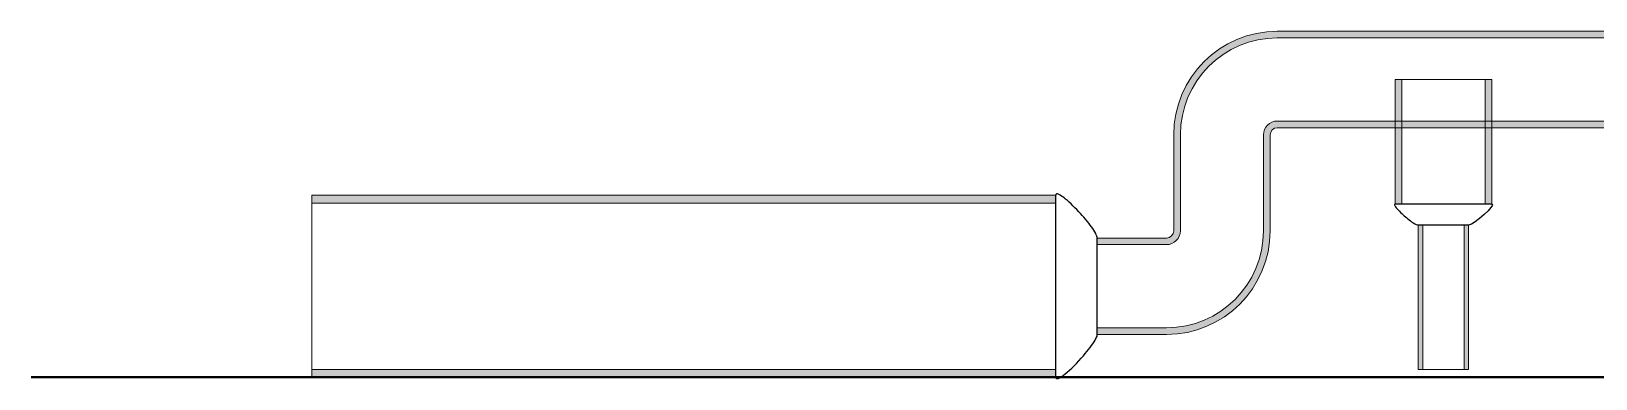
# Model space of a CAD drawing. Header units: millimetres. Extents: x 1147.5 to 1224.1, y 2097.1 to 2139.6.
# Drawn here: x 1213.873 to 1215.285, y 2106.028 to 2106.341 of the extents above; entities that cross this region are included whole.
import ezdxf

# ---------------------------------------------------------------- set-up
doc = ezdxf.new("R2010")
doc.units = ezdxf.units.MM
for name, color, linetype, lineweight in [('paredes', 7, 'Continuous', 40), ('PVC1.5_BackgroundLines', 1, 'Continuous', 13), ('PVC1.5_IntersectionBoundary', 1, 'Continuous', 13), ('PVC1.5_IntersectionFill', 1, 'Continuous', 13), ('PVC3_BackgroundLines', 1, 'Continuous', 13), ('PVC3_IntersectionBoundary', 1, 'Continuous', 13), ('PVC3_IntersectionFill', 1, 'Continuous', 13), ('PVC6_BackgroundLines', 1, 'Continuous', 13), ('PVC6_IntersectionBoundary', 1, 'Continuous', 13), ('PVC6_IntersectionFill', 1, 'Continuous', 13)]:
    doc.layers.add(name, color=color, linetype=linetype, lineweight=lineweight)
doc.layers.add('Reductores_BackgroundLines', color=3, linetype='Continuous')
doc.layers.add('Reductores_IntersectionBoundary', color=3, linetype='Continuous')

msp = doc.modelspace()

# ---------------------------------------------------------------- hatches: boundary and pattern name
at = {"layer": 'PVC1.5_IntersectionFill', "linetype": 'Continuous', "extrusion": (0, 0, -1)}
h = msp.add_hatch(color=8, dxfattribs=at)
h.paths.add_polyline_path([(-1215.1249, 2106.036), (-1215.1249, 2106.1662), (-1215.1289, 2106.1662), (-1215.1289, 2106.036)])
h.paths.add_polyline_path([(-1215.1704, 2106.1662), (-1215.1704, 2106.036), (-1215.1664, 2106.036), (-1215.1664, 2106.1662)])
at = {"layer": 'PVC3_IntersectionFill', "linetype": 'Continuous', "extrusion": (0, 0, -1)}
h = msp.add_hatch(color=8, dxfattribs=at)
edge = h.paths.add_edge_path()
edge.add_line((-1214.8977, 2106.0675), (-1214.8352, 2106.0675))
edge.add_line((-1214.8352, 2106.0675), (-1214.8352, 2106.0735))
edge.add_line((-1214.8352, 2106.0735), (-1214.8977, 2106.0735))
edge.add_arc((-1214.8977, 2106.161), 0.0875, 180, 270, ccw=False)
edge.add_line((-1214.9852, 2106.161), (-1214.9852, 2106.2475))
edge.add_arc((-1214.9977, 2106.2475), 0.0125, 360, 450)
edge.add_line((-1214.9977, 2106.26), (-1216.23, 2106.26))
edge.add_line((-1216.23, 2106.26), (-1216.23, 2106.254))
edge.add_line((-1216.23, 2106.254), (-1214.9977, 2106.254))
edge.add_arc((-1214.9977, 2106.2475), 0.0065, 0, 90, ccw=False)
edge.add_line((-1214.9912, 2106.2475), (-1214.9912, 2106.161))
edge.add_arc((-1214.8977, 2106.161), 0.0935, 180, 270)
edge = h.paths.add_edge_path()
edge.add_line((-1214.8352, 2106.1545), (-1214.8977, 2106.1545))
edge.add_arc((-1214.8977, 2106.161), 0.0065, 180, 270, ccw=False)
edge.add_line((-1214.9042, 2106.161), (-1214.9042, 2106.2475))
edge.add_arc((-1214.9977, 2106.2475), 0.0935, 0, 90)
edge.add_line((-1214.9977, 2106.341), (-1216.23, 2106.341))
edge.add_line((-1216.23, 2106.341), (-1216.23, 2106.335))
edge.add_line((-1216.23, 2106.335), (-1214.9977, 2106.335))
edge.add_arc((-1214.9977, 2106.2475), 0.0875, 0, 90, ccw=False)
edge.add_line((-1214.9102, 2106.2475), (-1214.9102, 2106.161))
edge.add_arc((-1214.8977, 2106.161), 0.0125, 180, 270)
edge.add_line((-1214.8977, 2106.1485), (-1214.8352, 2106.1485))
edge.add_line((-1214.8352, 2106.1485), (-1214.8352, 2106.1545))
h = msp.add_hatch(color=8, dxfattribs=at)
h.paths.add_polyline_path([(-1215.1912, 2106.2975), (-1215.1912, 2106.185), (-1215.1852, 2106.185), (-1215.1852, 2106.2975)])
h.paths.add_polyline_path([(-1215.1042, 2106.185), (-1215.1042, 2106.2975), (-1215.1102, 2106.2975), (-1215.1102, 2106.185)])
at = {"layer": 'PVC6_IntersectionFill', "linetype": 'Continuous', "extrusion": (0, 0, -1)}
h = msp.add_hatch(color=8, dxfattribs=at)
h.paths.add_polyline_path([(-1214.1262, 2106.193), (-1214.7977, 2106.193), (-1214.7977, 2106.186), (-1214.1262, 2106.186)])
h.paths.add_polyline_path([(-1214.7977, 2106.029), (-1214.1262, 2106.029), (-1214.1262, 2106.036), (-1214.7977, 2106.036)])

# ---------------------------------------------------------------- linework, layer by layer
at = {"layer": 'paredes'}
msp.add_line((1213.8731, 2106.029), (1219.7205, 2106.029), dxfattribs=at)
at = {"layer": 'PVC1.5_BackgroundLines', "linetype": 'Continuous', "extrusion": (0, 1, 0)}
for p, q in [((1215.1289, 2106.1662), (1215.1249, 2106.1662)), ((1215.1249, 2106.1662), (1215.1249, 2106.036)), ((1215.1664, 2106.1662), (1215.1289, 2106.1662)), ((1215.1289, 2106.036), (1215.1289, 2106.1662)), ((1215.1664, 2106.1662), (1215.1664, 2106.036)), ((1215.1704, 2106.1662), (1215.1664, 2106.1662)), ((1215.1704, 2106.036), (1215.1704, 2106.1662)), ((1215.1249, 2106.036), (1215.1289, 2106.036)), ((1215.1664, 2106.036), (1215.1289, 2106.036)), ((1215.1664, 2106.036), (1215.1704, 2106.036))]:
    msp.add_line(p, q, dxfattribs=at)
at = {"layer": 'PVC1.5_IntersectionBoundary', "linetype": 'Continuous', "extrusion": (0, 0, -1)}
for p, q in [((1215.1249, 2106.1662), (1215.1249, 2106.036)), ((1215.1289, 2106.1662), (1215.1249, 2106.1662)), ((1215.1289, 2106.036), (1215.1289, 2106.1662)), ((1215.1704, 2106.1662), (1215.1664, 2106.1662)), ((1215.1664, 2106.1662), (1215.1664, 2106.036)), ((1215.1704, 2106.036), (1215.1704, 2106.1662)), ((1215.1249, 2106.036), (1215.1289, 2106.036)), ((1215.1664, 2106.036), (1215.1704, 2106.036))]:
    msp.add_line(p, q, dxfattribs=at)
at = {"layer": 'PVC3_BackgroundLines', "linetype": 'Continuous', "extrusion": (0, 1, 0)}
for p, q in [((1216.23, 2106.341), (1214.9977, 2106.341)), ((1214.9977, 2106.335), (1216.23, 2106.335)), ((1215.1102, 2106.2975), (1215.1042, 2106.2975)), ((1215.1042, 2106.2975), (1215.1042, 2106.185)), ((1215.1852, 2106.2975), (1215.1102, 2106.2975)), ((1215.1102, 2106.185), (1215.1102, 2106.2975)), ((1215.1852, 2106.2975), (1215.1852, 2106.185)), ((1215.1912, 2106.2975), (1215.1852, 2106.2975)), ((1215.1912, 2106.185), (1215.1912, 2106.2975)), ((1216.23, 2106.26), (1214.9977, 2106.26)), ((1214.9977, 2106.254), (1216.23, 2106.254)), ((1214.9042, 2106.2475), (1214.9042, 2106.161)), ((1214.9102, 2106.161), (1214.9102, 2106.2475)), ((1214.9852, 2106.2475), (1214.9852, 2106.161)), ((1214.9912, 2106.161), (1214.9912, 2106.2475)), ((1215.1042, 2106.185), (1215.1102, 2106.185)), ((1215.1102, 2106.185), (1215.1852, 2106.185)), ((1215.1852, 2106.185), (1215.1912, 2106.185)), ((1214.8352, 2106.1545), (1214.8352, 2106.1485)), ((1214.8977, 2106.1545), (1214.8352, 2106.1545)), ((1214.8352, 2106.1485), (1214.8352, 2106.0735)), ((1214.8352, 2106.1485), (1214.8977, 2106.1485)), ((1214.8352, 2106.0735), (1214.8352, 2106.0675)), ((1214.8977, 2106.0735), (1214.8352, 2106.0735)), ((1214.8352, 2106.0675), (1214.8977, 2106.0675))]:
    msp.add_line(p, q, dxfattribs=at)
at = {"layer": 'PVC3_BackgroundLines', "linetype": 'Continuous'}
for centre, radius, start, end in [((1214.9977, 2106.2475), 0.0935, 90, 180), ((1214.9977, 2106.2475), 0.0875, 90, 180), ((1214.9977, 2106.2475), 0.0125, 90, 180), ((1214.9977, 2106.2475), 0.0065, 90, 180), ((1214.8977, 2106.161), 0.0065, 270, 0), ((1214.8977, 2106.161), 0.0125, 270, 0), ((1214.8977, 2106.161), 0.0875, 270, 0), ((1214.8977, 2106.161), 0.0935, 270, 0)]:
    msp.add_arc(centre, radius, start, end, dxfattribs=at)
at = {"layer": 'PVC3_IntersectionBoundary', "linetype": 'Continuous', "extrusion": (0, 0, -1)}
for p, q in [((1216.23, 2106.341), (1214.9977, 2106.341)), ((1214.9977, 2106.335), (1216.23, 2106.335)), ((1215.1042, 2106.2975), (1215.1042, 2106.185)), ((1215.1102, 2106.2975), (1215.1042, 2106.2975)), ((1215.1102, 2106.185), (1215.1102, 2106.2975)), ((1215.1912, 2106.2975), (1215.1852, 2106.2975)), ((1215.1852, 2106.2975), (1215.1852, 2106.185)), ((1215.1912, 2106.185), (1215.1912, 2106.2975)), ((1216.23, 2106.26), (1214.9977, 2106.26)), ((1214.9977, 2106.254), (1216.23, 2106.254)), ((1214.9042, 2106.2475), (1214.9042, 2106.161)), ((1214.9102, 2106.161), (1214.9102, 2106.2475)), ((1214.9852, 2106.2475), (1214.9852, 2106.161)), ((1214.9912, 2106.161), (1214.9912, 2106.2475)), ((1215.1042, 2106.185), (1215.1102, 2106.185)), ((1215.1852, 2106.185), (1215.1912, 2106.185)), ((1214.8977, 2106.1545), (1214.8352, 2106.1545)), ((1214.8352, 2106.1545), (1214.8352, 2106.1485)), ((1214.8352, 2106.1485), (1214.8977, 2106.1485)), ((1214.8352, 2106.0735), (1214.8352, 2106.0675)), ((1214.8977, 2106.0735), (1214.8352, 2106.0735)), ((1214.8352, 2106.0675), (1214.8977, 2106.0675))]:
    msp.add_line(p, q, dxfattribs=at)
for centre, radius, start, end in [((-1214.9977, 2106.2475), 0.0935, 0, 90), ((-1214.9977, 2106.2475), 0.0875, 0, 90), ((-1214.9977, 2106.2475), 0.0125, 0, 90), ((-1214.9977, 2106.2475), 0.0065, 0, 90), ((-1214.8977, 2106.161), 0.0935, 180, 270), ((-1214.8977, 2106.161), 0.0875, 180, 270), ((-1214.8977, 2106.161), 0.0065, 180, 270), ((-1214.8977, 2106.161), 0.0125, 180, 270)]:
    msp.add_arc(centre, radius, start, end, dxfattribs=at)
at = {"layer": 'PVC6_BackgroundLines', "linetype": 'Continuous', "extrusion": (0, 1, 0)}
for p, q in [((1214.1262, 2106.193), (1214.1262, 2106.186)), ((1214.7977, 2106.193), (1214.1262, 2106.193)), ((1214.1262, 2106.036), (1214.1262, 2106.186)), ((1214.1262, 2106.186), (1214.7977, 2106.186)), ((1214.7977, 2106.186), (1214.7977, 2106.193)), ((1214.7977, 2106.036), (1214.7977, 2106.186)), ((1214.1262, 2106.036), (1214.1262, 2106.029)), ((1214.7977, 2106.036), (1214.1262, 2106.036)), ((1214.1262, 2106.029), (1214.7977, 2106.029)), ((1214.7977, 2106.029), (1214.7977, 2106.036))]:
    msp.add_line(p, q, dxfattribs=at)
at = {"layer": 'PVC6_IntersectionBoundary', "linetype": 'Continuous', "extrusion": (0, 0, -1)}
for p, q in [((1214.7977, 2106.193), (1214.1262, 2106.193)), ((1214.1262, 2106.193), (1214.1262, 2106.186)), ((1214.1262, 2106.186), (1214.7977, 2106.186)), ((1214.7977, 2106.186), (1214.7977, 2106.193)), ((1214.1262, 2106.036), (1214.1262, 2106.029)), ((1214.7977, 2106.036), (1214.1262, 2106.036)), ((1214.1262, 2106.029), (1214.7977, 2106.029)), ((1214.7977, 2106.029), (1214.7977, 2106.036))]:
    msp.add_line(p, q, dxfattribs=at)
at = {"layer": 'Reductores_BackgroundLines', "linetype": 'Continuous'}
for points, knots in [([(1214.8352, 2106.1545), (1214.8352, 2106.155), (1214.835, 2106.1557), (1214.8345, 2106.1571), (1214.8342, 2106.1579), (1214.8328, 2106.1606), (1214.8314, 2106.1627), (1214.8268, 2106.1691), (1214.8225, 2106.174), (1214.8139, 2106.1832), (1214.809, 2106.1878), (1214.8039, 2106.1918), (1214.8021, 2106.193), (1214.8002, 2106.1939), (1214.7997, 2106.1942), (1214.799, 2106.1943), (1214.7988, 2106.1943), (1214.7985, 2106.1943), (1214.7984, 2106.1942), (1214.7981, 2106.1941), (1214.798, 2106.1941), (1214.7979, 2106.1939), (1214.7978, 2106.1938), (1214.7977, 2106.1934), (1214.7977, 2106.1932), (1214.7977, 2106.193)], [-0.04411837, -0.04411837, -0.04411837, -0.04411837, -0.04269736, -0.04269736, -0.04086833, -0.04086833, -0.03602735, -0.03602735, -0.02352808, -0.02352808, -0.00882979, -0.00882979, -0.00386242, -0.00386242, -0.00242414, -0.00242414, -0.00180479, -0.00180479, -0.00142474, -0.00142474, -0.00108438, -0.00108438, -0.00067679, -0.00067679, 0, 0, 0, 0]), ([(1215.1042, 2106.185), (1215.1041, 2106.185), (1215.104, 2106.1849), (1215.1039, 2106.1849), (1215.1038, 2106.1849), (1215.1037, 2106.1848), (1215.1036, 2106.1848), (1215.1036, 2106.1847), (1215.1035, 2106.1847), (1215.1035, 2106.1845), (1215.1035, 2106.1844), (1215.1035, 2106.1842), (1215.1036, 2106.1841), (1215.1039, 2106.1831), (1215.1048, 2106.182), (1215.1073, 2106.1791), (1215.1102, 2106.1762), (1215.1164, 2106.171), (1215.1195, 2106.1686), (1215.1226, 2106.1669), (1215.1235, 2106.1665), (1215.1244, 2106.1663), (1215.1247, 2106.1662), (1215.1249, 2106.1662)], [-0.02228362, -0.02228362, -0.02228362, -0.02228362, -0.02201799, -0.02201799, -0.02178701, -0.02178701, -0.02161348, -0.02161348, -0.02143102, -0.02143102, -0.02116814, -0.02116814, -0.02070289, -0.02070289, -0.01798153, -0.01798153, -0.01041673, -0.01041673, -0.00294983, -0.00294983, -0.00077417, -0.00077417, 0, 0, 0, 0]), ([(1214.7977, 2106.029), (1214.7977, 2106.0288), (1214.7977, 2106.0286), (1214.7978, 2106.0283), (1214.7978, 2106.0282), (1214.7979, 2106.028), (1214.798, 2106.0279), (1214.7982, 2106.0277), (1214.7983, 2106.0277), (1214.7986, 2106.0276), (1214.7988, 2106.0276), (1214.7994, 2106.0277), (1214.7997, 2106.0278), (1214.8019, 2106.0286), (1214.8045, 2106.0306), (1214.811, 2106.0359), (1214.8173, 2106.0421), (1214.8271, 2106.0533), (1214.831, 2106.0584), (1214.8339, 2106.0635), (1214.8346, 2106.0648), (1214.8351, 2106.0665), (1214.8352, 2106.067), (1214.8352, 2106.0675)], [-0.04038695, -0.04038695, -0.04038695, -0.04038695, -0.03996008, -0.03996008, -0.03959916, -0.03959916, -0.03930925, -0.03930925, -0.03899039, -0.03899039, -0.03850778, -0.03850778, -0.03760817, -0.03760817, -0.03248299, -0.03248299, -0.01733498, -0.01733498, -0.00518971, -0.00518971, -0.00142013, -0.00142013, 0, 0, 0, 0])]:
    msp.add_open_spline(points, degree=3, knots=knots, dxfattribs=at)
msp.add_open_spline([(1215.1912, 2106.185), (1215.1958, 2106.185), (1215.1751, 2106.1662), (1215.1704, 2106.1662)], degree=3, dxfattribs=at)
at = {"layer": 'Reductores_IntersectionBoundary', "linetype": 'Continuous', "extrusion": (0, 1, 0)}
for p, q in [((1214.7977, 2106.029), (1214.7977, 2106.193)), ((1215.1912, 2106.185), (1215.1042, 2106.185)), ((1214.8352, 2106.0675), (1214.8352, 2106.1545)), ((1215.1704, 2106.1662), (1215.1249, 2106.1662))]:
    msp.add_line(p, q, dxfattribs=at)
at = {"layer": 'Reductores_IntersectionBoundary', "linetype": 'Continuous'}
for points, knots in [([(1214.8352, 2106.1545), (1214.8352, 2106.155), (1214.835, 2106.1557), (1214.8345, 2106.1571), (1214.8342, 2106.1579), (1214.8328, 2106.1606), (1214.8314, 2106.1627), (1214.8268, 2106.1691), (1214.8225, 2106.174), (1214.8139, 2106.1832), (1214.809, 2106.1878), (1214.8039, 2106.1918), (1214.8021, 2106.193), (1214.8002, 2106.1939), (1214.7997, 2106.1942), (1214.799, 2106.1943), (1214.7988, 2106.1943), (1214.7985, 2106.1943), (1214.7984, 2106.1942), (1214.7981, 2106.1941), (1214.798, 2106.1941), (1214.7979, 2106.1939), (1214.7978, 2106.1938), (1214.7977, 2106.1934), (1214.7977, 2106.1932), (1214.7977, 2106.193)], [-0.04411837, -0.04411837, -0.04411837, -0.04411837, -0.04269736, -0.04269736, -0.04086833, -0.04086833, -0.03602735, -0.03602735, -0.02352808, -0.02352808, -0.00882979, -0.00882979, -0.00386242, -0.00386242, -0.00242414, -0.00242414, -0.00180479, -0.00180479, -0.00142474, -0.00142474, -0.00108438, -0.00108438, -0.00067679, -0.00067679, 0, 0, 0, 0]), ([(1215.1042, 2106.185), (1215.1041, 2106.185), (1215.104, 2106.1849), (1215.1039, 2106.1849), (1215.1038, 2106.1849), (1215.1037, 2106.1848), (1215.1036, 2106.1848), (1215.1036, 2106.1847), (1215.1035, 2106.1847), (1215.1035, 2106.1845), (1215.1035, 2106.1844), (1215.1035, 2106.1842), (1215.1036, 2106.1841), (1215.1039, 2106.1831), (1215.1048, 2106.182), (1215.1073, 2106.1791), (1215.1102, 2106.1762), (1215.1164, 2106.171), (1215.1195, 2106.1686), (1215.1226, 2106.1669), (1215.1235, 2106.1665), (1215.1244, 2106.1663), (1215.1247, 2106.1662), (1215.1249, 2106.1662)], [-0.02228362, -0.02228362, -0.02228362, -0.02228362, -0.02201799, -0.02201799, -0.02178701, -0.02178701, -0.02161348, -0.02161348, -0.02143102, -0.02143102, -0.02116814, -0.02116814, -0.02070289, -0.02070289, -0.01798153, -0.01798153, -0.01041673, -0.01041673, -0.00294983, -0.00294983, -0.00077417, -0.00077417, 0, 0, 0, 0]), ([(1214.7977, 2106.029), (1214.7977, 2106.0288), (1214.7977, 2106.0286), (1214.7978, 2106.0283), (1214.7978, 2106.0282), (1214.7979, 2106.028), (1214.798, 2106.0279), (1214.7982, 2106.0277), (1214.7983, 2106.0277), (1214.7986, 2106.0276), (1214.7988, 2106.0276), (1214.7994, 2106.0277), (1214.7997, 2106.0278), (1214.8019, 2106.0286), (1214.8045, 2106.0306), (1214.811, 2106.0359), (1214.8173, 2106.0421), (1214.8271, 2106.0533), (1214.831, 2106.0584), (1214.8339, 2106.0635), (1214.8346, 2106.0648), (1214.8351, 2106.0665), (1214.8352, 2106.067), (1214.8352, 2106.0675)], [-0.04038695, -0.04038695, -0.04038695, -0.04038695, -0.03996008, -0.03996008, -0.03959916, -0.03959916, -0.03930925, -0.03930925, -0.03899039, -0.03899039, -0.03850778, -0.03850778, -0.03760817, -0.03760817, -0.03248299, -0.03248299, -0.01733498, -0.01733498, -0.00518971, -0.00518971, -0.00142013, -0.00142013, 0, 0, 0, 0])]:
    msp.add_open_spline(points, degree=3, knots=knots, dxfattribs=at)
msp.add_open_spline([(1215.1912, 2106.185), (1215.1958, 2106.185), (1215.1751, 2106.1662), (1215.1704, 2106.1662)], degree=3, dxfattribs=at)

doc.saveas('drawing.dxf')
